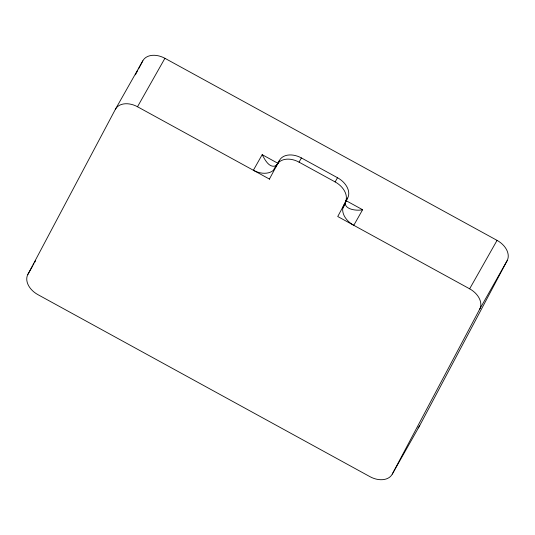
<?xml version="1.0" encoding="UTF-8"?>
<svg xmlns="http://www.w3.org/2000/svg" width="535" height="535" viewBox="0 0 535 535"><rect width="100%" height="100%" fill="white"/><g stroke="black" fill="none" stroke-linecap="round" stroke-linejoin="round"><path stroke-width="0.8" d="M345.871 200.551L362.61 209.727L353.789 225.315A18.31 12.813 29.5 0 1 342.734 208.423L342.788 206.985M362.61 209.727C355.401 211.419 339.284 208.55 347.67 198.064A18.504 12.947 29.5 0 0 337.505 177.727L301.419 157.945A18.25 12.773 29.5 0 0 279.43 160.453L269.419 179.064M27.827 274.502L115.406 109.28L142.818 60.829A18.351 12.84 29.5 0 1 164.92 58.302L497.055 240.369A18.417 12.887 29.5 0 1 507.167 260.605L419.667 425.679L392.255 474.13A18.491 12.934 29.5 0 1 369.979 476.678L37.885 294.631A18.317 12.813 29.5 0 1 27.827 274.502L32.327 266.544M135.395 74.84L137.736 70.413M138.518 68.941L142.818 60.829M275.418 167.743L279.43 160.453M347.67 198.064L337.739 216.514L469.643 288.82A18.417 12.887 29.5 0 1 479.755 309.063L392.255 474.13M33.143 265.099L33.959 263.655M34.782 262.203L35.598 260.759M115.406 109.28A18.351 12.84 29.5 0 1 137.508 106.753L164.92 58.302M278.193 163.456L262.183 154.675L253.363 170.264A18.31 12.813 29.5 0 0 273.318 170.371L275.913 165.783L277.792 163.543M277.056 164.653A18.25 12.773 29.5 0 1 299.038 162.138L301.419 157.945M345.289 202.263A18.504 12.947 29.5 0 0 335.131 181.927L337.505 177.727M343.737 205.193L346.112 200.993M342.734 208.423L345.329 203.835M469.643 288.82L497.055 240.369M479.755 309.063L507.167 260.605M275.913 165.783C269.159 168.445 264.792 159.49 262.183 154.675M299.038 162.138L335.131 181.927M137.508 106.753L269.64 179.185M419.667 425.679A18.491 12.934 29.5 0 1 417.969 427.94"/></g></svg>
